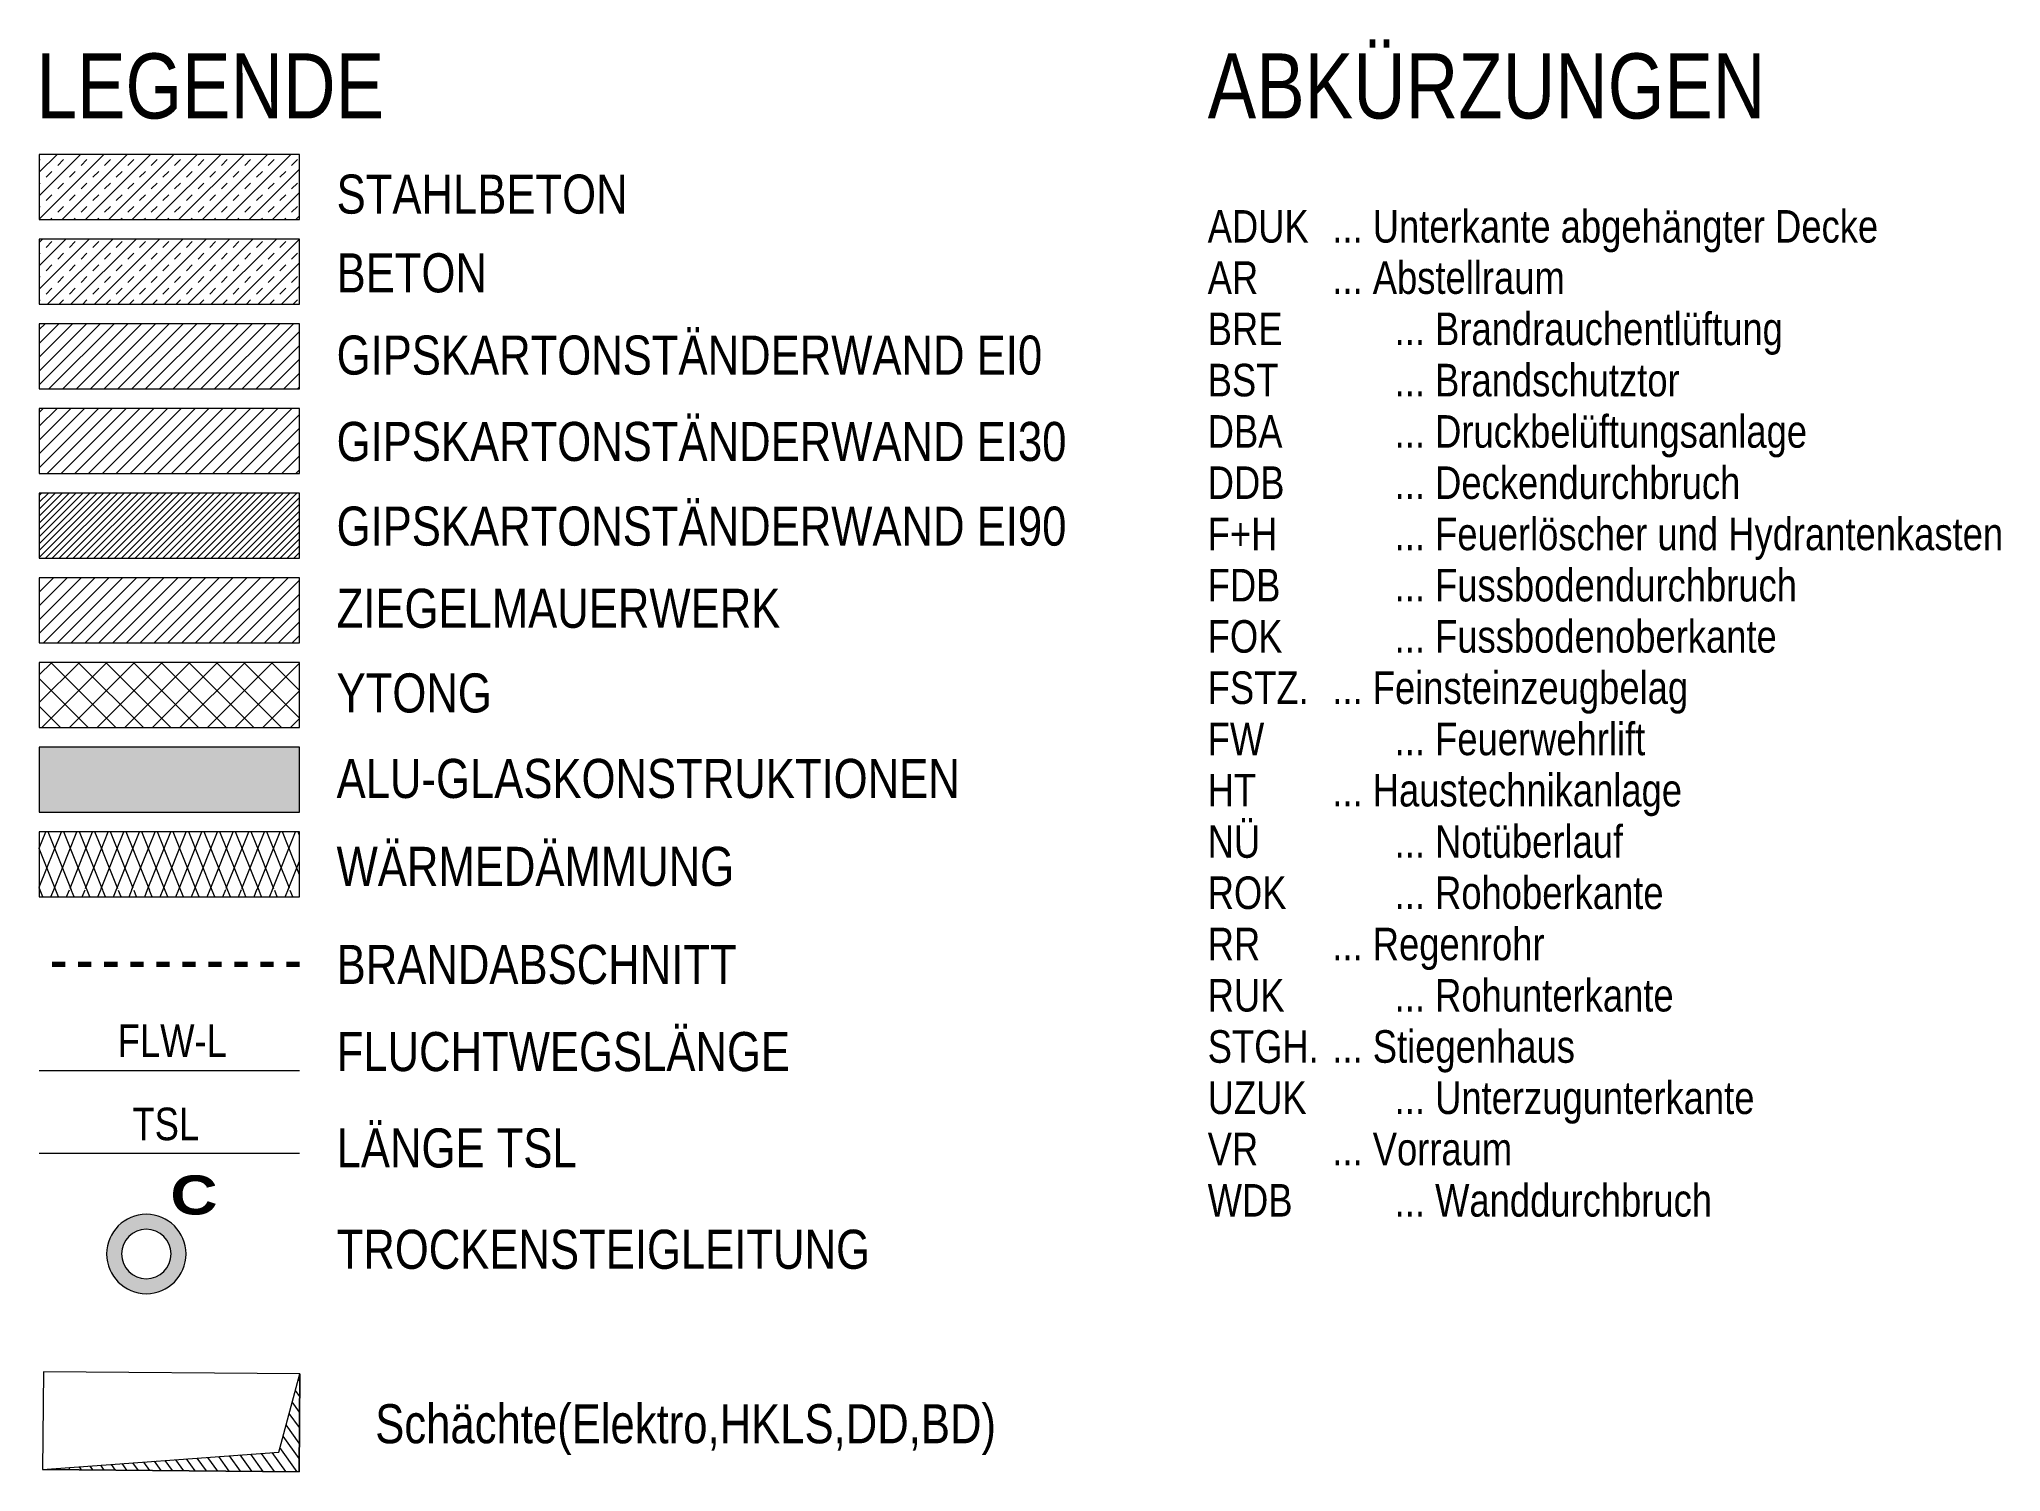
# Model space of a CAD drawing. Header units: millimetres. Extents: x 2028.2 to 2058.3, y 1086.7 to 1108.7.
import ezdxf

# ---------------------------------------------------------------- set-up
doc = ezdxf.new("R2010")
doc.units = ezdxf.units.MM
doc.linetypes.add('Brandabschnitt_Doppelgröße', pattern=[0.8, 0.2, -0.2, 0.2, -0.2])
for name, color, linetype, lineweight in [('G-ANNO-TTLB', 7, 'Continuous', 5), ('New_255 Plangrafiken_Pen_No__21', 1, 'Continuous', 13), ('New_255 Plangrafiken_Pen_No__39', 8, 'Continuous', 13), ('New_HKLS1_Pen_No__21', 1, 'Continuous', 13)]:
    doc.layers.add(name, color=color, linetype=linetype, lineweight=lineweight)
doc.styles.add('Arial_13', font='arial.ttf', dxfattribs={"width": 0.8, "height": 0.5})
doc.styles.add('Arial_19', font='arial.ttf', dxfattribs={"width": 0.8, "height": 0.6})
doc.styles.add('Arial_20', font='arial.ttf', dxfattribs={"width": 0.8, "height": 1})
doc.styles.add('Arial_B_1', font='arialbd.ttf', dxfattribs={"width": 1.2, "height": 0.6})
pattern_1 = [(45, (2024.31117, 1021.27521), (-0.10606602, 0.10606602), [])]
pattern_2 = [(45, (2024.31117, 1021.27521), (-0.1796051, 0.1796051), []), (45, (2024.49117, 1021.27521), (-0.1796051, 0.1796051), [0.127, -0.127])]

msp = doc.modelspace()

# ---------------------------------------------------------------- hatches: boundary and pattern name
at = {"layer": 'G-ANNO-TTLB'}
h = msp.add_hatch(dxfattribs=at)
h.set_pattern_fill('FP_825', color=256, style=0, pattern_type=2)
h.set_pattern_definition(pattern_2)
h.paths.add_polyline_path([(2032.158, 1106.936), (2032.158, 1105.936), (2028.158, 1105.936), (2028.158, 1106.936)])
h = msp.add_hatch(dxfattribs=at)
h.set_pattern_fill('FP_825', color=256, style=0, pattern_type=2)
h.set_pattern_definition(pattern_2)
h.paths.add_polyline_path([(2032.158, 1105.636), (2032.158, 1104.636), (2028.158, 1104.636), (2028.158, 1105.636)])
h = msp.add_hatch(dxfattribs=at)
h.set_pattern_fill('FP_822', color=256, style=0, pattern_type=2)
h.set_pattern_definition(pattern_1)
h.paths.add_polyline_path([(2032.158, 1104.336), (2032.158, 1103.336), (2028.158, 1103.336), (2028.158, 1104.336)])
h = msp.add_hatch(dxfattribs=at)
h.set_pattern_fill('FP_822', color=256, style=0, pattern_type=2)
h.set_pattern_definition(pattern_1)
h.paths.add_polyline_path([(2032.158, 1103.036), (2032.158, 1102.036), (2028.158, 1102.036), (2028.158, 1103.036)])
h = msp.add_hatch(dxfattribs=at)
h.set_pattern_fill('FP_823', color=256, style=0, pattern_type=2)
h.set_pattern_definition([(45, (2024.31117, 1021.27521), (-0.05303301, 0.05303301), [])])
h.paths.add_polyline_path([(2032.158, 1101.736), (2032.158, 1100.736), (2028.158, 1100.736), (2028.158, 1101.736)])
h = msp.add_hatch(dxfattribs=at)
h.set_pattern_fill('FP_822', color=256, style=0, pattern_type=2)
h.set_pattern_definition(pattern_1)
h.paths.add_polyline_path([(2032.158, 1100.436), (2032.158, 1099.436), (2028.158, 1099.436), (2028.158, 1100.436)])
h = msp.add_hatch(dxfattribs=at)
h.set_pattern_fill('FP_826', color=256, style=0, pattern_type=2)
h.set_pattern_definition([(45, (2024.31117, 1021.2752), (-0.212132, 0.212132), []), (135, (2024.31117, 1021.2752), (-0.212132, -0.212132), [])])
h.paths.add_polyline_path([(2032.158, 1099.136), (2032.158, 1098.136), (2028.158, 1098.136), (2028.158, 1099.136)])
at = {"layer": 'G-ANNO-TTLB', "true_color": 0x00e8e8}
msp.add_hatch(color=4, dxfattribs=at).paths.add_polyline_path([(2032.158, 1097.836), (2032.158, 1096.836), (2028.158, 1096.836), (2028.158, 1097.836)])
at = {"layer": 'G-ANNO-TTLB'}
h = msp.add_hatch(dxfattribs=at)
h.set_pattern_fill('FP_824', color=256, style=0, pattern_type=2)
h.set_pattern_definition([(68.199, (2024.31117, 1021.2752), (2.39981, 7.1996742), [2.585, -10.34]), (68.199, (2025.27117, 1021.2752), (2.39981, 7.1996742), [2.585, -10.34]), (68.199, (2026.23117, 1021.2752), (2.39981, 7.1996742), [1.292, -11.632]), (68.199, (2024.55117, 1021.2752), (2.39981, 7.1996742), [2.585, -10.34]), (68.199, (2024.79117, 1021.2752), (2.39981, 7.1996742), [2.585, -10.34]), (68.199, (2025.03117, 1021.2752), (2.39981, 7.1996742), [2.585, -10.34]), (68.199, (2025.51117, 1021.2752), (2.39981, 7.1996742), [2.585, -10.34]), (68.199, (2025.75117, 1021.2752), (2.39981, 7.1996742), [2.585, -10.34]), (68.199, (2025.99117, 1021.2752), (2.39981, 7.1996742), [1.939, -10.986]), (68.199, (2026.47117, 1021.2752), (2.39981, 7.1996742), [0.64622, -12.278]), (68.199, (2024.31117, 1021.8752), (2.39981, 7.1996742), [1.939, -10.986]), (68.199, (2024.31117, 1022.47472), (2.39981, 7.1996742), [1.292, -11.632]), (68.199, (2024.31117, 1023.07472), (2.39981, 7.1996742), [0.64622, -12.278]), (111.801, (2026.71117, 1021.2752), (-2.39981, 7.1996742), [2.585, -10.34]), (111.801, (2025.75117, 1021.2752), (-2.39981, 7.1996742), [2.585, -10.34]), (111.801, (2024.79117, 1021.2752), (-2.39981, 7.1996742), [1.292, -11.632]), (111.801, (2026.47117, 1021.2752), (-2.39981, 7.1996742), [2.585, -10.34]), (111.801, (2026.23117, 1021.2752), (-2.39981, 7.1996742), [2.585, -10.34]), (111.801, (2025.99117, 1021.2752), (-2.39981, 7.1996742), [2.585, -10.34]), (111.801, (2025.51117, 1021.2752), (-2.39981, 7.1996742), [2.585, -10.34]), (111.801, (2025.27117, 1021.2752), (-2.39981, 7.1996742), [2.585, -10.34]), (111.801, (2025.03117, 1021.2752), (-2.39981, 7.1996742), [1.939, -10.986]), (111.801, (2024.55117, 1021.2752), (-2.39981, 7.1996742), [0.64622, -12.278]), (111.801, (2026.71117, 1021.8752), (-2.39981, 7.1996742), [1.939, -10.986]), (111.801, (2026.71117, 1022.47472), (-2.39981, 7.1996742), [1.292, -11.632]), (111.801, (2026.71117, 1023.07472), (-2.39981, 7.1996742), [0.64622, -12.278])])
h.paths.add_polyline_path([(2032.158, 1096.536), (2032.158, 1095.536), (2028.158, 1095.536), (2028.158, 1096.536)])
at = {"layer": 'G-ANNO-TTLB', "true_color": 0x0000ff}
h = msp.add_hatch(color=5, dxfattribs=at)
edge = h.paths.add_edge_path()
edge.add_arc((2029.803, 1090.053), 0.61, 0, 180)
edge.add_arc((2029.803, 1090.053), 0.61, 180, 360)
edge = h.paths.add_edge_path()
edge.add_arc((2029.803, 1090.053), 0.38, 180, 360)
edge.add_arc((2029.803, 1090.053), 0.38, 360, 540)
at = {"layer": 'New_255 Plangrafiken_Pen_No__39', "linetype": 'Continuous', "lineweight": 13}
h = msp.add_hatch(dxfattribs=at)
h.set_pattern_fill('FEUERFESTER_STEIN', color=8, scale=0.003755, angle=80.6679, style=0, pattern_type=2)
h.set_pattern_definition([(125.667928, (2045.05132, -114.18517), (-0.114401158, -0.082108506), [])])
h.paths.add_polyline_path([(2028.208, 1086.743), (2031.838, 1087.01), (2032.163, 1088.211), (2032.15, 1086.709)])

# ---------------------------------------------------------------- linework, layer by layer
at = {"layer": 'G-ANNO-TTLB'}
for p, q in [((2032.158, 1106.936), (2028.158, 1106.936)), ((2028.158, 1106.936), (2028.158, 1105.936)), ((2032.158, 1105.936), (2032.158, 1106.936)), ((2028.158, 1105.936), (2032.158, 1105.936)), ((2032.158, 1105.636), (2028.158, 1105.636)), ((2028.158, 1105.636), (2028.158, 1104.636)), ((2032.158, 1104.636), (2032.158, 1105.636)), ((2028.158, 1104.636), (2032.158, 1104.636)), ((2032.158, 1104.336), (2028.158, 1104.336)), ((2028.158, 1104.336), (2028.158, 1103.336)), ((2032.158, 1103.336), (2032.158, 1104.336)), ((2028.158, 1103.336), (2032.158, 1103.336)), ((2032.158, 1103.036), (2028.158, 1103.036)), ((2028.158, 1103.036), (2028.158, 1102.036)), ((2032.158, 1102.036), (2032.158, 1103.036)), ((2028.158, 1102.036), (2032.158, 1102.036)), ((2032.158, 1101.736), (2028.158, 1101.736)), ((2028.158, 1101.736), (2028.158, 1100.736)), ((2032.158, 1100.736), (2032.158, 1101.736)), ((2028.158, 1100.736), (2032.158, 1100.736)), ((2032.158, 1100.436), (2028.158, 1100.436)), ((2028.158, 1100.436), (2028.158, 1099.436)), ((2032.158, 1099.436), (2032.158, 1100.436)), ((2028.158, 1099.436), (2032.158, 1099.436)), ((2032.158, 1099.136), (2028.158, 1099.136)), ((2028.158, 1099.136), (2028.158, 1098.136)), ((2032.158, 1098.136), (2032.158, 1099.136)), ((2028.158, 1098.136), (2032.158, 1098.136)), ((2032.158, 1097.836), (2028.158, 1097.836)), ((2028.158, 1097.836), (2028.158, 1096.836)), ((2032.158, 1096.836), (2032.158, 1097.836)), ((2028.158, 1096.836), (2032.158, 1096.836)), ((2032.158, 1096.536), (2028.158, 1096.536)), ((2028.158, 1096.536), (2028.158, 1095.536)), ((2032.158, 1095.536), (2032.158, 1096.536)), ((2028.158, 1095.536), (2032.158, 1095.536))]:
    msp.add_line(p, q, dxfattribs=at)
at = {"layer": 'G-ANNO-TTLB', "color": 30, "linetype": 'Brandabschnitt_Doppelgröße', "lineweight": 70, "true_color": 0xff8000}
msp.add_line((2032.158, 1094.496), (2028.158, 1094.496), dxfattribs=at)
at = {"layer": 'G-ANNO-TTLB', "color": 96, "lineweight": 13, "true_color": 0x008000}
msp.add_line((2032.158, 1092.865), (2028.158, 1092.865), dxfattribs=at)
at = {"layer": 'G-ANNO-TTLB', "color": 5, "lineweight": 13, "true_color": 0x0000ff}
msp.add_line((2032.158, 1091.597), (2028.158, 1091.597), dxfattribs=at)
at = {"layer": 'G-ANNO-TTLB'}
for radius, start, end in [(0.61, 0, 180), (0.38, 0, 180), (0.61, 180, 0), (0.38, 180, 0)]:
    msp.add_arc((2029.803, 1090.053), radius, start, end, dxfattribs=at)
at = {"layer": 'New_255 Plangrafiken_Pen_No__21', "color": 1, "linetype": 'Continuous', "lineweight": 13, "flags": 128}
msp.add_lwpolyline([(2028.208, 1086.743), (2031.838, 1087.01), (2032.163, 1088.211), (2032.15, 1086.709)], close=True, dxfattribs=at)
at = {"layer": 'New_HKLS1_Pen_No__21', "color": 1, "linetype": 'Continuous', "lineweight": 13}
msp.add_lwpolyline([(2028.221, 1088.245), (2028.208, 1086.743), (2032.15, 1086.709), (2032.163, 1088.211)], close=True, dxfattribs=at)

# ---------------------------------------------------------------- texts
at = {"layer": 'G-ANNO-TTLB', "attachment_point": 1}
for s, insert, char_height, width, style in [('LEGENDE', (2028.116, 1108.489), 1, 6.46481, 'Arial_20'), ('ABKÜRZUNGEN', (2046.111, 1108.489), 1, 10.37063, 'Arial_20'), ('STAHLBETON', (2032.727, 1106.628), 0.6, 5.45789, 'Arial_19'), ('... Unterkante abgehängter Decke', (2048.026, 1106.083), 0.5, 10.37704, 'Arial_13'), ('ADUK ', (2046.111, 1106.083), 0.5, 2.0908, 'Arial_13'), ('BETON', (2032.727, 1105.419), 0.6, 2.82194, 'Arial_19'), ('AR ', (2046.111, 1105.296), 0.5, 1.1416, 'Arial_13'), ('... Abstellraum', (2048.026, 1105.296), 0.5, 4.42532, 'Arial_13'), ('GIPSKARTONSTÄNDERWAND EI0', (2032.727, 1104.156), 0.6, 13.26953, 'Arial_19'), ('BRE ', (2046.111, 1104.509), 0.5, 1.59696, 'Arial_13'), ('... Brandrauchentlüftung', (2048.984, 1104.509), 0.5, 7.38194, 'Arial_13'), ('BST ', (2046.111, 1103.722), 0.5, 1.52641, 'Arial_13'), ('... Brandschutztor', (2048.984, 1103.722), 0.5, 5.41941, 'Arial_13'), ('GIPSKARTONSTÄNDERWAND EI30', (2032.727, 1102.83), 0.6, 13.72489, 'Arial_19'), ('DBA ', (2046.111, 1102.934), 0.5, 1.59696, 'Arial_13'), ('... Druckbelüftungsanlage', (2048.984, 1102.934), 0.5, 7.84371, 'Arial_13'), ('... Deckendurchbruch', (2048.984, 1102.147), 0.5, 6.57384, 'Arial_13'), ('DDB', (2046.111, 1102.147), 0.5, 1.44304, 'Arial_13'), ('GIPSKARTONSTÄNDERWAND EI90', (2032.727, 1101.53), 0.6, 13.72489, 'Arial_19'), ('F+H ', (2046.111, 1101.36), 0.5, 1.50076, 'Arial_13'), ('... Feuerlöscher und Hydrantenkasten', (2048.984, 1101.36), 0.5, 11.55071, 'Arial_13'), ('FDB', (2046.111, 1100.573), 0.5, 1.36608, 'Arial_13'), ('... Fussbodendurchbruch', (2048.984, 1100.573), 0.5, 7.65131, 'Arial_13'), ('ZIEGELMAUERWERK', (2032.727, 1100.268), 0.6, 8.35679, 'Arial_19'), ('FOK', (2046.111, 1099.786), 0.5, 1.40456, 'Arial_13'), ('... Fussbodenoberkante', (2048.984, 1099.786), 0.5, 7.2665, 'Arial_13'), ('YTONG', (2032.727, 1098.968), 0.6, 2.91173, 'Arial_19'), ('FSTZ. ', (2046.111, 1098.999), 0.5, 2.09721, 'Arial_13'), ('... Feinsteinzeugbelag', (2048.026, 1098.999), 0.5, 6.76624, 'Arial_13'), ('FW ', (2046.111, 1098.212), 0.5, 1.27629, 'Arial_13'), ('... Feuerwehrlift', (2048.984, 1098.212), 0.5, 4.75882, 'Arial_13'), ('ALU-GLASKONSTRUKTIONEN', (2032.727, 1097.655), 0.6, 11.69822, 'Arial_19'), ('HT ', (2046.111, 1097.425), 0.5, 1.10954, 'Arial_13'), ('... Haustechnikanlage', (2048.026, 1097.425), 0.5, 6.6508, 'Arial_13'), ('NÜ ', (2046.111, 1096.637), 0.5, 1.18008, 'Arial_13'), ('... Notüberlauf', (2048.984, 1096.637), 0.5, 4.34194, 'Arial_13'), ('WÄRMEDÄMMUNG', (2032.727, 1096.305), 0.6, 7.49738, 'Arial_19'), ('ROK', (2046.111, 1095.85), 0.5, 1.48152, 'Arial_13'), ('... Rohoberkante', (2048.984, 1095.85), 0.5, 5.11156, 'Arial_13'), ('RR', (2046.111, 1095.063), 0.5, 0.98768, 'Arial_13'), ('... Regenrohr', (2048.026, 1095.063), 0.5, 4.03409, 'Arial_13'), ('BRANDABSCHNITT', (2032.727, 1094.799), 0.6, 7.49738, 'Arial_19'), ('RUK', (2046.111, 1094.276), 0.5, 1.44304, 'Arial_13'), ('... Rohunterkante', (2048.984, 1094.276), 0.5, 5.30396, 'Arial_13'), ('FLUCHTWEGSLÄNGE', (2032.727, 1093.461), 0.6, 8.53637, 'Arial_19'), ('STGH.', (2046.111, 1093.489), 0.5, 2.09721, 'Arial_13'), ('... Stiegenhaus', (2048.026, 1093.489), 0.5, 4.61131, 'Arial_13'), ('UZUK', (2046.111, 1092.702), 0.5, 1.85991, 'Arial_13'), ('... Unterzugunterkante', (2048.984, 1092.702), 0.5, 6.8432, 'Arial_13'), ('LÄNGE TSL', (2032.727, 1091.981), 0.6, 4.50869, 'Arial_19'), ('VR ', (2046.111, 1091.915), 0.5, 1.1416, 'Arial_13'), ('... Vorraum', (2048.026, 1091.915), 0.5, 3.42481, 'Arial_13'), ('WDB', (2046.111, 1091.127), 0.5, 1.6162, 'Arial_13'), ('... Wanddurchbruch', (2048.984, 1091.127), 0.5, 6.05434, 'Arial_13'), ('TROCKENSTEIGLEITUNG', (2032.727, 1090.425), 0.6, 10.01789, 'Arial_19'), ('Schächte(Elektro,HKLS,DD,BD)', (2033.32, 1087.746), 0.6, 10.01789, 'Arial_19')]:
    msp.add_mtext(s, dxfattribs=dict(at, insert=insert, char_height=char_height, width=width, style=style))
at = {"layer": 'G-ANNO-TTLB', "color": 116, "true_color": 0x008040, "insert": (2029.364, 1093.578), "char_height": 0.5, "width": 2.08439, "attachment_point": 1, "style": 'Arial_13'}
msp.add_mtext('FLW-L', dxfattribs=at)
at = {"layer": 'G-ANNO-TTLB', "color": 5, "true_color": 0x0000ff, "attachment_point": 1}
for s, insert, char_height, width, style in [('TSL', (2029.59, 1092.3), 0.5, 1.26346, 'Arial_13'), ('\\fArial|b1|i0|c0|p34|;\\W1.2;C', (2030.172, 1091.259), 0.6, 0.88506, 'Arial_B_1')]:
    msp.add_mtext(s, dxfattribs=dict(at, insert=insert, char_height=char_height, width=width, style=style))

doc.saveas('drawing.dxf')
